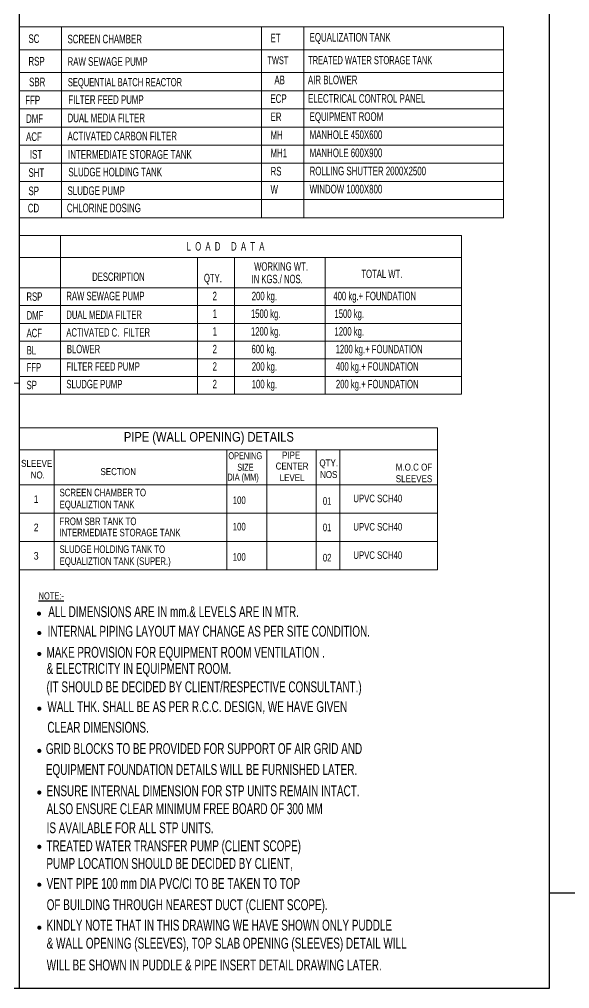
# Model space of a CAD drawing. Header units: metres. Extents: x 385023 to 385532, y 1408468 to 1408621.
# Drawn here: x 385095.2 to 385120.98, y 1408468.84 to 1408514.24 of the extents above; entities that cross this region are included whole.
import ezdxf
from ezdxf.enums import TextEntityAlignment as Align

# ---------------------------------------------------------------- set-up
doc = ezdxf.new("R2010")
doc.units = ezdxf.units.M
doc.header["$MEASUREMENT"] = 0
doc.layers.add('CLIENT', color=2, linetype='Continuous')
doc.layers.add('text', color=3, linetype='Continuous')
doc.layers.add('MEP INPUT', color=3, linetype='Continuous', lineweight=0)
doc.styles.add('Roman', font='ARIALN.TTF')

# ---------------------------------------------------------------- blocks, each defined once
blk = doc.blocks.new('A$C49351B01')
at = {"layer": 'text'}
for points in [[(28.836, -13.196, 1), (28.913, -13.196, 1)], [(28.841, -13.555, 1), (28.918, -13.555, 1)], [(28.841, -13.94, 1), (28.918, -13.94, 1)], [(28.841, -14.951, 1), (28.918, -14.951, 1)], [(28.841, -15.731, 1), (28.918, -15.731, 1)], [(28.841, -16.501, 1), (28.918, -16.501, 1)], [(28.841, -17.504, 1), (28.918, -17.504, 1)], [(28.841, -18.205, 1), (28.918, -18.205, 1)], [(28.841, -18.998, 1), (28.918, -18.998, 1)]]:
    blk.add_hatch(color=2, dxfattribs=at).paths.add_polyline_path(points)
at = {"color": 0}
blk.add_line((28.511, -20.124), (28.511, 1.5), dxfattribs=at)
blk.add_lwpolyline([(0, 1.5), (38.3, 1.5), (38.3, -20.124), (0, -20.124)], close=True, dxfattribs=at)
at = {"layer": 'MEP INPUT', "color": 8, "lineweight": 0}
for p, q in [((28.511, -2.355), (28.511, -5.88)), ((37.459, -2.355), (28.511, -2.355)), ((29.292, -2.355), (29.292, -5.88)), ((32.985, -2.355), (32.985, -5.88)), ((33.766, -2.355), (33.766, -5.88)), ((37.459, -2.355), (37.459, -5.88)), ((37.459, -2.777), (28.511, -2.777)), ((28.511, -3.199), (37.459, -3.199)), ((28.511, -3.534), (37.459, -3.534)), ((28.511, -3.869), (37.459, -3.869)), ((28.511, -4.205), (37.459, -4.205)), ((28.511, -4.54), (37.459, -4.54)), ((28.511, -4.875), (37.459, -4.875)), ((28.511, -5.21), (37.459, -5.21)), ((28.511, -5.545), (37.459, -5.545)), ((28.511, -5.88), (37.459, -5.88)), ((28.511, -6.209), (28.511, -9.139)), ((28.511, -6.209), (36.682, -6.209)), ((29.273, -6.209), (29.273, -9.139)), ((36.682, -6.209), (36.682, -9.139)), ((28.511, -6.613), (36.682, -6.613)), ((31.803, -6.613), (31.803, -9.139)), ((32.484, -6.613), (32.484, -9.139)), ((34.164, -6.613), (34.164, -9.139)), ((28.511, -7.178), (36.682, -7.178)), ((28.511, -7.505), (36.682, -7.505)), ((28.511, -7.832), (36.682, -7.832)), ((28.511, -8.159), (36.682, -8.159)), ((28.511, -8.485), (36.682, -8.485)), ((28.511, -8.812), (36.682, -8.812)), ((28.511, -9.139), (36.682, -9.139)), ((28.511, -9.76), (36.24, -9.76)), ((28.511, -9.76), (28.511, -12.387)), ((28.511, -10.169), (36.24, -10.169)), ((32.343, -12.387), (32.343, -10.169)), ((34.432, -10.169), (34.432, -12.387))]:
    blk.add_line(p, q, dxfattribs=at)
at = {"layer": 'MEP INPUT', "color": 7, "lineweight": 0}
blk.add_line((0, -8.939), (28.511, -8.939), dxfattribs=at)
at = {"layer": 'MEP INPUT', "color": 8, "lineweight": 0}
for points in [[(36.24, -9.76), (36.24, -12.387)], [(29.152, -10.169), (29.152, -12.387)], [(33.086, -10.169), (33.086, -12.387)], [(33.993, -10.169), (33.993, -12.387)], [(34.432, -10.169), (34.432, -12.387)], [(28.511, -10.817), (36.24, -10.817)], [(28.511, -11.341), (36.24, -11.341)], [(28.511, -11.864), (36.24, -11.864)], [(28.511, -12.387), (36.24, -12.387)]]:
    blk.add_lwpolyline(points, dxfattribs=at)
at = {"color": 4, "style": 'Roman', "width": 0.8}
blk.add_text('%%UNOTE:-', height=0.1315, dxfattribs=at).set_placement((28.867, -12.933))
at = {"color": 7, "style": 'Roman', "width": 0.8}
for s, p in [('ALL DIMENSIONS ARE IN mm.& LEVELS ARE IN MTR. ', (29.045, -13.26)), ('INTERNAL PIPING LAYOUT MAY CHANGE AS PER SITE CONDITION.', (29.033, -13.621)), ('MAKE PROVISION FOR EQUIPMENT ROOM VENTILATION . ', (29.013, -14.01, 10.186)), ('& ELECTRICITY IN EQUIPMENT ROOM. ', (29.013, -14.308, 10.186)), ('(IT SHOULD BE DECIDED BY CLIENT/RESPECTIVE CONSULTANT.) ', (29.013, -14.647, 10.186)), ('WALL THK. SHALL BE AS PER R.C.C. DESIGN, WE HAVE GIVEN ', (29.029, -15.014, 10.186)), ('CLEAR DIMENSIONS. ', (29.029, -15.395, 10.186)), ('GRID BLOCKS TO BE PROVIDED FOR SUPPORT OF AIR GRID AND ', (29.001, -15.789, 10.186)), ('EQUIPMENT FOUNDATION DETAILS WILL BE FURNISHED LATER.', (29.001, -16.176, 10.186)), ('ENSURE INTERNAL DIMENSION FOR STP UNITS REMAIN INTACT.', (29.015, -16.569, 10.186)), ('ALSO ENSURE CLEAR MINIMUM FREE BOARD OF 300 MM', (29.015, -16.899, 10.186)), ('IS AVAILABLE FOR ALL STP UNITS.', (29.015, -17.252, 10.186)), ('TREATED WATER TRANSFER PUMP (CLIENT SCOPE)', (29.011, -17.585, -45.688)), ('PUMP LOCATION SHOULD BE DECIDED BY CLIENT,', (29.011, -17.911, -45.688)), ('VENT PIPE 100 mm DIA PVC/CI TO BE TAKEN TO TOP', (29.014, -18.282)), ('OF BUILDING THROUGH NEAREST DUCT (CLIENT SCOPE).', (29.016, -18.674)), ('KINDLY NOTE THAT IN THIS DRAWING WE HAVE SHOWN ONLY PUDDLE ', (29.014, -19.051)), ('& WALL OPENING (SLEEVES), TOP SLAB OPENING (SLEEVES) DETAIL WILL ', (29.016, -19.384)), ('WILL BE SHOWN IN PUDDLE & PIPE INSERT DETAIL DRAWING LATER.', (29.016, -19.788))]:
    blk.add_text(s, height=0.2, dxfattribs=at).set_placement(p)
at = {"layer": 'MEP INPUT', "color": 7, "lineweight": 0, "style": 'Roman'}
for s, height, width, p in [('SC', 0.1589, 0.8, (28.679, -2.652)), ('SCREEN CHAMBER', 0.15887, 0.8, (29.401, -2.658)), ('ET', 0.1589, 0.8, (33.153, -2.637)), ('EQUALIZATION TANK', 0.15887, 0.8, (33.875, -2.626)), ('RSP', 0.1589, 0.8, (28.679, -3.068)), ('RAW SEWAGE PUMP', 0.15887, 0.8, (29.401, -3.073)), ('TWST', 0.143, 0.8, (33.096, -3.043)), ('TREATED WATER STORAGE TANK ', 0.15014, 0.8, (33.848, -3.044)), ('SBR', 0.1589, 0.8, (28.691, -3.451)), ('SEQUENTIAL BATCH REACTOR', 0.15186, 0.8, (29.407, -3.452)), ('AB', 0.1589, 0.8, (33.224, -3.414)), ('AIR BLOWER', 0.1589, 0.8, (33.844, -3.413)), ('FFP', 0.1589, 0.8, (28.619, -3.786)), ('FILTER FEED PUMP', 0.15887, 0.8, (29.417, -3.777)), ('ECP', 0.1589, 0.8, (33.151, -3.758)), ('ELECTRICAL CONTROL PANEL', 0.15887, 0.8, (33.847, -3.756)), ('ER', 0.1589, 0.8, (33.153, -4.095)), ('EQUIPMENT ROOM', 0.15887, 0.8, (33.875, -4.091)), ('DMF', 0.1589, 0.8, (28.635, -4.127)), ('DUAL MEDIA FILTER', 0.15887, 0.8, (29.401, -4.116)), ('ACTIVATED CARBON FILTER', 0.15887, 0.8, (29.401, -4.451)), ('MH ', 0.1589, 0.8, (33.153, -4.43)), ('MANHOLE 450X600', 0.15887, 0.8, (33.875, -4.426)), ('ACF', 0.1589, 0.8, (28.635, -4.462)), ('IST', 0.1605, 0.8, (28.705, -4.79)), ('INTERMEDIATE STORAGE TANK', 0.16049, 0.8, (29.41, -4.792)), ('MH1 ', 0.1589, 0.8, (33.153, -4.765)), ('MANHOLE 600X900', 0.15887, 0.8, (33.875, -4.761)), ('SHT', 0.1589, 0.8, (28.68, -5.125)), ('SLUDGE HOLDING TANK', 0.15887, 0.8, (29.417, -5.116)), ('RS ', 0.1589, 0.8, (33.153, -5.1)), ('ROLLING SHUTTER 2000X2500', 0.15887, 0.8, (33.875, -5.096)), ('SP', 0.1589, 0.8, (28.679, -5.464)), ('SLUDGE PUMP', 0.15887, 0.8, (29.401, -5.461)), ('W', 0.159, 0.8, (33.153, -5.435)), ('WINDOW 1000X800', 0.15887, 0.8, (33.875, -5.431)), ('CD', 0.1589, 0.8, (28.667, -5.782)), ('CHLORINE DOSING', 0.15887, 0.8, (29.389, -5.778)), ('QTY.', 0.155, 0.8, (31.922, -7.073)), ('TOTAL WT.', 0.155, 0.8, (34.831, -6.995)), ('RSP', 0.155, 0.8, (28.643, -7.415)), ('RAW SEWAGE PUMP ', 0.15503, 0.8, (29.38, -7.404)), ('2', 0.155, 0.8, (32.083, -7.404)), ('200 kg.', 0.155, 0.8, (32.806, -7.404)), ('400 kg.+ FOUNDATION', 0.15503, 0.8, (34.314, -7.404)), ('DMF', 0.155, 0.8, (28.645, -7.761)), ('DUAL MEDIA FILTER', 0.15503, 0.8, (29.379, -7.75)), ('1', 0.155, 0.8, (32.083, -7.731)), ('1500 kg.', 0.155, 0.8, (32.791, -7.731)), ('1500 kg.', 0.155, 0.8, (34.335, -7.731)), ('ACF', 0.155, 0.8, (28.645, -8.088)), ('ACTIVATED C.  FILTER', 0.15503, 0.8, (29.379, -8.077)), ('1', 0.155, 0.8, (32.083, -8.058)), ('1200 kg.', 0.155, 0.8, (32.791, -8.058)), ('1200 kg.', 0.155, 0.8, (34.335, -8.058)), ('BLOWER', 0.155, 0.8, (29.388, -8.385)), ('2', 0.155, 0.8, (32.083, -8.385)), ('600 kg.', 0.155, 0.8, (32.801, -8.385)), ('1200 kg.+ FOUNDATION', 0.15503, 0.8, (34.356, -8.385)), ('BL', 0.1566, 0.8, (28.645, -8.407)), ('FFP', 0.155, 0.8, (28.645, -8.722)), ('FILTER FEED PUMP', 0.15503, 0.8, (29.38, -8.706)), ('2', 0.155, 0.8, (32.083, -8.706)), ('200 kg.', 0.155, 0.8, (32.806, -8.706)), ('400 kg.+ FOUNDATION', 0.15503, 0.8, (34.361, -8.706)), ('SP', 0.155, 0.8, (28.645, -9.049)), ('SLUDGE PUMP', 0.15503, 0.8, (29.38, -9.032)), ('2', 0.155, 0.8, (32.083, -9.032)), ('100 kg.', 0.155, 0.8, (32.806, -9.032)), ('200 kg.+ FOUNDATION', 0.15503, 0.8, (34.361, -9.032)), ('OPENING', 0.1288, 0.8, (32.374, -10.342)), ('SIZE', 0.1288, 0.8, (32.538, -10.556)), ('DIA (MM)', 0.1288, 0.8, (32.356, -10.738)), ('SCREEN CHAMBER TO  ', 0.13953, 0.9, (29.254, -11.028)), ('100', 0.1395, 0.9, (32.455, -11.17)), ('01', 0.1395, 0.9, (34.119, -11.184)), ('UPVC SCH40', 0.1395, 0.9, (34.683, -11.137)), ('EQUALIZTION TANK', 0.13953, 0.9, (29.254, -11.248)), ('FROM SBR TANK TO', 0.13953, 0.9, (29.252, -11.56)), ('INTERMEDIATE STORAGE TANK', 0.13953, 0.9, (29.252, -11.767)), ('100', 0.1395, 0.9, (32.455, -11.658)), ('01', 0.1395, 0.9, (34.119, -11.672)), ('UPVC SCH40', 0.1395, 0.9, (34.683, -11.661)), ('SLUDGE HOLDING TANK TO  ', 0.13953, 0.9, (29.254, -12.074)), ('EQUALIZTION TANK (SUPER.)', 0.13953, 0.9, (29.254, -12.295)), ('100', 0.1395, 0.9, (32.455, -12.217)), ('02', 0.1395, 0.9, (34.119, -12.231)), ('UPVC SCH40', 0.1395, 0.9, (34.683, -12.184))]:
    blk.add_text(s, height=height, dxfattribs=dict(at, width=width)).set_placement(p)
at = {"layer": 'MEP INPUT', "color": 7, "lineweight": 0, "style": 'Roman', "width": 0.8}
for s, p in [('L  O  A  D     D  A  T  A', (32.321, -6.409)), ('WORKING WT.', (33.347, -6.781)), ('DESCRIPTION', (30.342, -6.971)), ('IN KGS./ NOS.', (33.275, -7.01))]:
    blk.add_text(s, height=0.15503, dxfattribs=at).set_placement(p, align=Align.MIDDLE)
at = {"layer": 'MEP INPUT', "color": 7, "lineweight": 0, "style": 'Roman'}
for s, p in [('1', (28.777, -11.15)), ('2', (28.777, -11.673)), ('3', (28.777, -12.197))]:
    blk.add_text(s, height=0.14, dxfattribs=at).set_placement(p)
for s, insert, char_height, width, attachment_point in [('PIPE (WALL OPENING) DETAILS', (32.013, -9.956), 0.17942, 3.71471, 5), ('PIPE', (33.533, -10.203), 0.1288, 2.18132, 2), ('SLEEVE\\P NO.', (28.831, -10.355), 0.1288, 1.94794, 2), ('QTY. NOS', (34.228, -10.347), 0.1288, 0.51747, 2), ('SECTION', (30.338, -10.507), 0.1288, 1.94794, 2), ('CENTER\\PLEVEL', (33.551, -10.404), 0.1288, 2.18132, 2), ('M.O.C OF SLEEVES', (35.804, -10.424), 0.1288, 1.29882, 2)]:
    blk.add_mtext(s, dxfattribs=dict(at, insert=insert, char_height=char_height, width=width, attachment_point=attachment_point))

msp = doc.modelspace()

# ---------------------------------------------------------------- linework, layer by layer
for p, q in [((385120.02, 1408472.594), (385120.02, 1408468.838)), ((385120.02, 1408468.838), (385022.923, 1408468.838))]:
    msp.add_line(p, q)
at = {"layer": 'CLIENT', "color": 0, "elevation": 0.025}
msp.add_lwpolyline([(385120.02, 1408473.327), (385166.595, 1408473.327), (385166.595, 1408528.069), (385120.02, 1408528.069)], close=True, dxfattribs=at)

# ---------------------------------------------------------------- block references
at = {"xscale": 2.535165519337624, "yscale": 2.535165519337624, "zscale": 2.535165519337624}
msp.add_blockref('A$C49351B01', (385022.923, 1408519.856, 0.025), dxfattribs=at)

doc.saveas('drawing.dxf')
